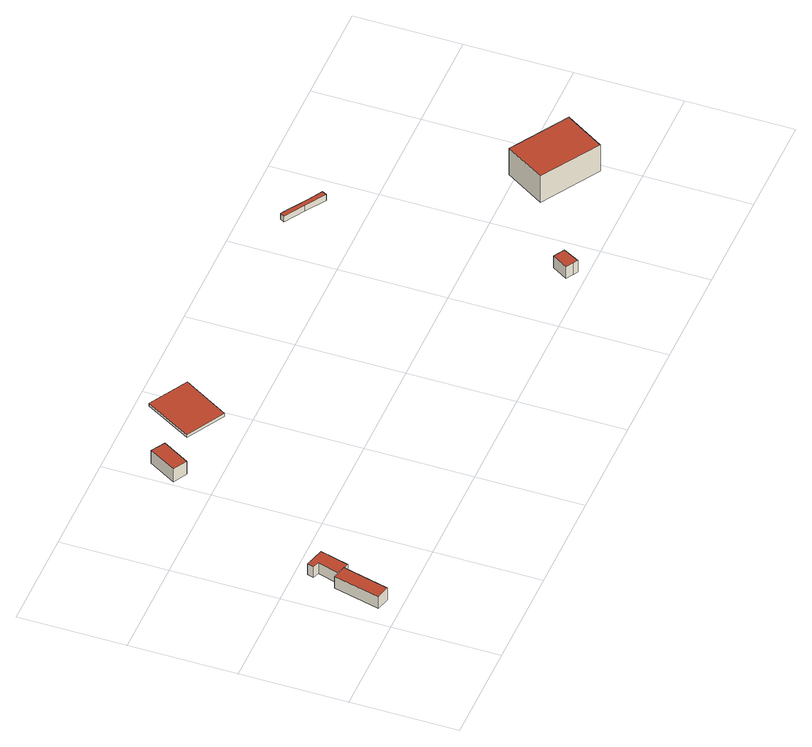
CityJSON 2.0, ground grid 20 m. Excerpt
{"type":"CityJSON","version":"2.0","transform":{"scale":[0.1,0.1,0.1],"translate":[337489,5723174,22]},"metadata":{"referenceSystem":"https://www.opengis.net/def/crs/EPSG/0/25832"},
"CityObjects":{
"building1":{"type":"Building","attributes":{"Gemeindeschluessel":"05170048","Geometrietyp2DReferenz":"3000","function":"31001_3062"},"children":["building1-1","building1-2"]},
"building1-1":{"type":"BuildingPart","attributes":{"roofType":"1000","measuredHeight":2.66},"parents":["building1"],"geometry":[{"type":"MultiSurface","lod":"2","boundaries":[[[0,1,2,3]],[[4,5,1,0]],[[6,7,8,9]],[[3,2,7,6]],[[9,4,0,3,6]],[[1,5,8,7,2]],[[4,9,10,11]],[[8,5,11,10]]],"semantics":{"surfaces":[{"type":"WallSurface"},{"type":"RoofSurface"},{"type":"GroundSurface"},{"type":"ClosureSurface"}],"values":[0,0,0,0,1,2,0,3]}}]},
"building1-2":{"type":"BuildingPart","attributes":{"roofType":"1000","measuredHeight":2.4},"parents":["building1"],"geometry":[{"type":"Solid","lod":"2","boundaries":[[[[12,13,5,11]],[[14,15,13,12]],[[16,17,15,14]],[[18,19,17,16]],[[20,21,19,18]],[[10,8,21,20]],[[20,18,16,14,12,11,10]],[[13,15,17,19,21,8,5]],[[10,11,5,8]]]],"semantics":{"surfaces":[{"type":"WallSurface"},{"type":"RoofSurface"},{"type":"GroundSurface"},{"type":"ClosureSurface"}],"values":[[0,0,0,0,0,0,1,2,3]]}}]},
"building2":{"type":"Building","attributes":{"Geometrietyp2DReferenz":"3000","Gemeindeschluessel":"05170048","function":"31001_2611","roofType":"1000","measuredHeight":2.85},"address":[{"country":"Germany","locality":"Wesel","thoroughfareNumber":"43","thoroughfareName":"Kasselweg"}],"geometry":[{"type":"Solid","lod":"2","boundaries":[[[[22,23,24,25]],[[26,27,23,22]],[[28,29,27,26]],[[25,24,29,28]],[[26,22,25,28]],[[23,27,29,24]]]],"semantics":{"surfaces":[{"type":"WallSurface"},{"type":"RoofSurface"},{"type":"GroundSurface"}],"values":[[0,0,0,0,1,2]]}}]},
"building3":{"type":"Building","attributes":{"Geometrietyp2DReferenz":"3000","Gemeindeschluessel":"05170048","function":"51009_1700","roofType":"9999","measuredHeight":0.632},"geometry":[{"type":"Solid","lod":"2","boundaries":[[[[30,31,32,33]],[[31,34,35,32]],[[30,36,34,31]],[[33,37,36,30]],[[32,35,37,33]],[[34,36,37,35]]]],"semantics":{"surfaces":[{"type":"RoofSurface"},{"type":"WallSurface"},{"type":"GroundSurface"}],"values":[[0,1,1,1,1,2]]}}]},
"building4":{"type":"Building","attributes":{"Geometrietyp2DReferenz":"3000","Gemeindeschluessel":"05170048","function":"31001_2520","roofType":"1000","measuredHeight":2.63},"geometry":[{"type":"Solid","lod":"2","boundaries":[[[[38,39,40,41]],[[42,43,39,38]],[[44,45,43,42]],[[46,47,45,44]],[[41,40,47,46]],[[44,42,38,41,46]],[[39,43,45,47,40]]]],"semantics":{"surfaces":[{"type":"WallSurface"},{"type":"RoofSurface"},{"type":"GroundSurface"}],"values":[[0,0,0,0,0,1,2]]}}]},
"building5":{"type":"Building","attributes":{"Geometrietyp2DReferenz":"3000","Gemeindeschluessel":"05170048","function":"51009_1700","roofType":"1000","measuredHeight":1.33},"geometry":[{"type":"Solid","lod":"2","boundaries":[[[[48,49,50,51]],[[52,53,49,48]],[[54,55,53,52]],[[56,57,55,54]],[[58,59,57,56]],[[60,61,59,58]],[[62,63,61,60]],[[51,50,63,62]],[[60,58,56,54,52,48,51,62]],[[49,53,55,57,59,61,63,50]]]],"semantics":{"surfaces":[{"type":"WallSurface"},{"type":"RoofSurface"},{"type":"GroundSurface"}],"values":[[0,0,0,0,0,0,0,0,1,2]]}}]},
"building6":{"type":"Building","attributes":{"Geometrietyp2DReferenz":"3000","Gemeindeschluessel":"05170048","function":"31001_2611","roofType":"1000","measuredHeight":6.03},"geometry":[{"type":"Solid","lod":"2","boundaries":[[[[64,65,66,67]],[[68,69,65,64]],[[70,71,69,68]],[[67,66,71,70]],[[68,64,67,70]],[[65,69,71,66]]]],"semantics":{"surfaces":[{"type":"WallSurface"},{"type":"RoofSurface"},{"type":"GroundSurface"}],"values":[[0,0,0,0,1,2]]}}]}
},
"vertices":[
[32,114,60],[32,114,33],[10,27,33],[10,27,60],[44,111,60],[44,111,33],[36,20,60],[36,20,33],[58,107,33],[58,107,60],[58,107,57],[44,111,57],
[56,152,57],[56,152,33],[44,157,57],[44,157,33],[47,169,57],[47,169,33],[85,159,57],[85,159,33],[70,104,57],[70,104,33],
[237,498,64],[237,498,35],[211,513,35],[211,513,64],[207,447,64],[207,447,35],[181,461,64],[181,461,35],
[364,438,41],[416,525,41],[343,567,41],[292,479,41],[416,525,35],[343,567,35],[364,438,35],[292,479,35],
[928,39,61],[928,39,35],[907,51,35],[907,51,61],[911,8,61],[911,8,35],[903,13,61],[903,13,35],[889,21,61],[889,21,35],
[898,527,20],[898,527,7],[885,535,7],[885,535,20],[915,516,20],[915,516,7],[934,504,20],[934,504,7],[961,488,20],[961,488,7],[956,479,20],[956,479,7],[918,503,20],[918,503,7],[880,526,20],[880,526,7],
[1057,131,89],[1057,131,29],[1165,64,29],[1165,64,89],[1103,205,89],[1103,205,29],[1211,138,89],[1211,138,29]
]}
